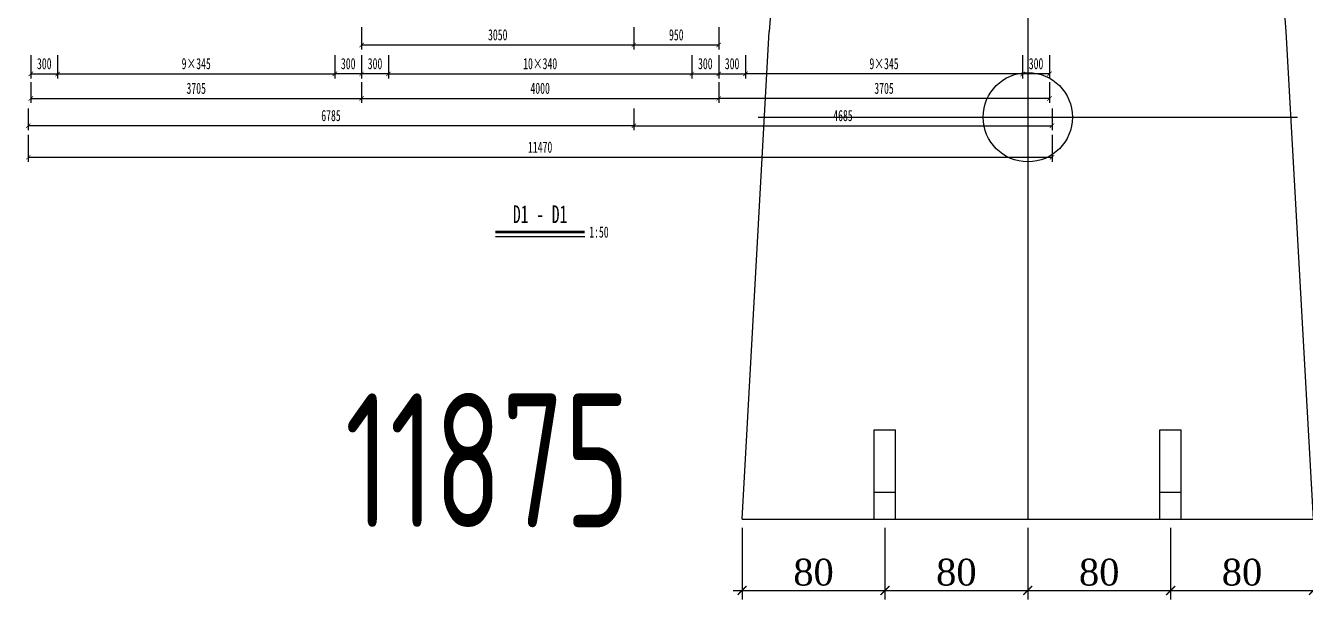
# Model space of a CAD drawing. Extents: x -149716 to 104715, y -26828 to 33500.
# Drawn here: x -8026 to 6310, y -900 to 5526 of the extents above; entities that cross this region are included whole.
import ezdxf
from ezdxf.enums import TextEntityAlignment as Align

# ---------------------------------------------------------------- set-up
doc = ezdxf.new("R2010")
doc.units = 0
doc.header["$LTSCALE"] = 1000
doc.linetypes.add('CENTER', pattern=[50.8, 31.75, -6.35, 6.35, -6.35])
doc.layers.get('0').update_dxf_attribs({"linetype": 'CONTINUOUS'})
doc.layers.get('Defpoints').update_dxf_attribs({"color": 250, "linetype": 'CONTINUOUS'})
doc.layers.add('04', color=4, linetype='CONTINUOUS')
doc.layers.add('07', color=7, linetype='CONTINUOUS')
doc.layers.add('DIM', color=3, linetype='CONTINUOUS', lineweight=0)
doc.styles.add('dd', font='times.ttf')
doc.styles.add('TSSD_Dimension', font='tssdeng.shx', dxfattribs={"width": 0.7, "bigfont": 'hztxt.shx'})
doc.styles.add('仿宋', font='simfang.ttf', dxfattribs={"width": 0.64})
doc.dimstyles.new('1：50', dxfattribs={"dimscale": 50, "dimtxt": 2.5, "dimasz": 1, "dimexe": 1, "dimexo": 0, "dimgap": 1, "dimtad": 1, "dimdec": 1, "dimdsep": 46, "dimtxsty": '仿宋', "dimblk": 'ARCHTICK', "dimcen": 0, "dimclrd": 256, "dimclre": 256, "dimclrt": 256, "dimazin": 2, "dimtfac": 1, "dimtdec": 1, "dimtix": 1, "dimtmove": 2, "dimatfit": 3, "dimfxl": 1, "dimtvp": 0.8, "dimtolj": 1, "dimtzin": 0, "dimlwd": -1, "dimlwe": -1, "dimarcsym": 0})
doc.dimstyles.get("Standard").update_dxf_attribs({"dimtxt": 0.18, "dimasz": 0.18, "dimexe": 0.18, "dimexo": 0.0625, "dimgap": 0.09, "dimtad": 0, "dimtih": 1, "dimtoh": 1, "dimdec": 4, "dimzin": 0, "dimdsep": 46, "dimtxsty": 'Standard', "dimcen": 0.09, "dimadec": 0, "dimazin": 0, "dimtfac": 1, "dimtdec": 4, "dimtofl": 0, "dimtmove": 0, "dimatfit": 3, "dimfxl": 1, "dimtolj": 1, "dimtzin": 0, "dimarcsym": 0})

# ---------------------------------------------------------------- blocks, each defined once
blk = doc.blocks.new('_ArchTick')
at = {"color": 0, "linetype": 'ByBlock', "const_width": 0.15}
blk.add_lwpolyline([(-0.5, -0.5), (0.5, 0.5)], dxfattribs=at)
blk = doc.blocks.new('*D49')
at = {"layer": '04', "transparency": 16777216}
for p, q in [((51623, 132024), (51623, 131765)), ((51923, 132024), (51923, 131765)), ((51623, 131815), (51923, 131815))]:
    blk.add_line(p, q, dxfattribs=at)
at = {"layer": 'Defpoints', "color": 0, "transparency": 16777216}
for p in [(51623, 132024), (51923, 132024), (51923, 131815)]:
    blk.add_point(p, dxfattribs=at)
at = {"layer": '04', "transparency": 16777216, "xscale": 50, "yscale": 50, "zscale": 50, "rotation": 180}
blk.add_blockref('_ArchTick', (51623, 131815), dxfattribs=at)
at = {"layer": '04', "transparency": 16777216, "xscale": 50, "yscale": 50, "zscale": 50}
blk.add_blockref('_ArchTick', (51923, 131815), dxfattribs=at)
at = {"layer": '04', "transparency": 16777216, "insert": (51773, 131929), "char_height": 125, "attachment_point": 5, "style": '仿宋'}
blk.add_mtext('\\A1;300', dxfattribs=at)
blk = doc.blocks.new('*D50')
at = {"layer": '04', "transparency": 16777216}
for p, q in [((55028, 132024), (55028, 131765)), ((55328, 132024), (55328, 131765)), ((55328, 131815), (55028, 131815))]:
    blk.add_line(p, q, dxfattribs=at)
at = {"layer": 'Defpoints', "color": 0, "transparency": 16777216}
for p in [(55028, 132024), (55328, 132024), (55028, 131815)]:
    blk.add_point(p, dxfattribs=at)
at = {"layer": '04', "transparency": 16777216, "xscale": 50, "yscale": 50, "zscale": 50, "rotation": 180}
blk.add_blockref('_ArchTick', (55028, 131815), dxfattribs=at)
at = {"layer": '04', "transparency": 16777216, "xscale": 50, "yscale": 50, "zscale": 50}
blk.add_blockref('_ArchTick', (55328, 131815), dxfattribs=at)
at = {"layer": '04', "transparency": 16777216, "insert": (55178, 131929), "char_height": 125, "attachment_point": 5, "style": '仿宋'}
blk.add_mtext('\\A1;300', dxfattribs=at)
blk = doc.blocks.new('*D51')
at = {"layer": '04', "transparency": 16777216}
for p, q in [((51923, 132024), (51923, 131765)), ((55028, 132024), (55028, 131765)), ((51923, 131815), (55028, 131815))]:
    blk.add_line(p, q, dxfattribs=at)
at = {"layer": 'Defpoints', "color": 0, "transparency": 16777216}
for p in [(51923, 132024), (55028, 132024), (55028, 131815)]:
    blk.add_point(p, dxfattribs=at)
at = {"layer": '04', "transparency": 16777216, "xscale": 50, "yscale": 50, "zscale": 50, "rotation": 180}
blk.add_blockref('_ArchTick', (51923, 131815), dxfattribs=at)
at = {"layer": '04', "transparency": 16777216, "xscale": 50, "yscale": 50, "zscale": 50}
blk.add_blockref('_ArchTick', (55028, 131815), dxfattribs=at)
at = {"layer": '04', "transparency": 16777216, "insert": (53475, 131929), "char_height": 125, "attachment_point": 5, "style": '仿宋'}
blk.add_mtext('\\A1;9×345', dxfattribs=at)
blk = doc.blocks.new('*D52')
at = {"layer": '04', "transparency": 16777216}
for p, q in [((62733, 132024), (62733, 131765)), ((63033, 132024), (63033, 131765)), ((63033, 131815), (62733, 131815))]:
    blk.add_line(p, q, dxfattribs=at)
at = {"layer": 'Defpoints', "color": 0, "transparency": 16777216}
for p in [(62733, 132024), (63033, 132024), (62733, 131815)]:
    blk.add_point(p, dxfattribs=at)
at = {"layer": '04', "transparency": 16777216, "xscale": 50, "yscale": 50, "zscale": 50, "rotation": 180}
blk.add_blockref('_ArchTick', (62733, 131815), dxfattribs=at)
at = {"layer": '04', "transparency": 16777216, "xscale": 50, "yscale": 50, "zscale": 50}
blk.add_blockref('_ArchTick', (63033, 131815), dxfattribs=at)
at = {"layer": '04', "transparency": 16777216, "insert": (62883, 131929), "char_height": 125, "attachment_point": 5, "style": '仿宋'}
blk.add_mtext('\\A1;300', dxfattribs=at)
blk = doc.blocks.new('*D53')
at = {"layer": '04', "transparency": 16777216}
for p, q in [((59328, 132024), (59328, 131765)), ((59628, 132024), (59628, 131765)), ((59328, 131815), (59628, 131815))]:
    blk.add_line(p, q, dxfattribs=at)
at = {"layer": 'Defpoints', "color": 0, "transparency": 16777216}
for p in [(59328, 132024), (59628, 132024), (59628, 131815)]:
    blk.add_point(p, dxfattribs=at)
at = {"layer": '04', "transparency": 16777216, "xscale": 50, "yscale": 50, "zscale": 50, "rotation": 180}
blk.add_blockref('_ArchTick', (59328, 131815), dxfattribs=at)
at = {"layer": '04', "transparency": 16777216, "xscale": 50, "yscale": 50, "zscale": 50}
blk.add_blockref('_ArchTick', (59628, 131815), dxfattribs=at)
at = {"layer": '04', "transparency": 16777216, "insert": (59478, 131929), "char_height": 125, "attachment_point": 5, "style": '仿宋'}
blk.add_mtext('\\A1;300', dxfattribs=at)
blk = doc.blocks.new('*D54')
at = {"layer": '04', "transparency": 16777216}
for p, q in [((59628, 132024), (59628, 131765)), ((62733, 132024), (62733, 131765)), ((62733, 131815), (59628, 131815))]:
    blk.add_line(p, q, dxfattribs=at)
at = {"layer": 'Defpoints', "color": 0, "transparency": 16777216}
for p in [(59628, 132024), (62733, 132024), (59628, 131815)]:
    blk.add_point(p, dxfattribs=at)
at = {"layer": '04', "transparency": 16777216, "xscale": 50, "yscale": 50, "zscale": 50, "rotation": 180}
blk.add_blockref('_ArchTick', (59628, 131815), dxfattribs=at)
at = {"layer": '04', "transparency": 16777216, "xscale": 50, "yscale": 50, "zscale": 50}
blk.add_blockref('_ArchTick', (62733, 131815), dxfattribs=at)
at = {"layer": '04', "transparency": 16777216, "insert": (61180, 131929), "char_height": 125, "attachment_point": 5, "style": '仿宋'}
blk.add_mtext('\\A1;9×345', dxfattribs=at)
blk = doc.blocks.new('*D55')
at = {"layer": '04', "transparency": 16777216}
for p, q in [((59028, 132024), (59028, 131765)), ((59328, 132024), (59328, 131765)), ((59028, 131815), (59328, 131815))]:
    blk.add_line(p, q, dxfattribs=at)
at = {"layer": 'Defpoints', "color": 0, "transparency": 16777216}
for p in [(59028, 132024), (59328, 132024), (59328, 131815)]:
    blk.add_point(p, dxfattribs=at)
at = {"layer": '04', "transparency": 16777216, "xscale": 50, "yscale": 50, "zscale": 50, "rotation": 180}
blk.add_blockref('_ArchTick', (59028, 131815), dxfattribs=at)
at = {"layer": '04', "transparency": 16777216, "xscale": 50, "yscale": 50, "zscale": 50}
blk.add_blockref('_ArchTick', (59328, 131815), dxfattribs=at)
at = {"layer": '04', "transparency": 16777216, "insert": (59178, 131929), "char_height": 125, "attachment_point": 5, "style": '仿宋'}
blk.add_mtext('\\A1;300', dxfattribs=at)
blk = doc.blocks.new('*D56')
at = {"layer": '04', "transparency": 16777216}
for p, q in [((55328, 132024), (55328, 131765)), ((55628, 132024), (55628, 131765)), ((55628, 131815), (55328, 131815))]:
    blk.add_line(p, q, dxfattribs=at)
at = {"layer": 'Defpoints', "color": 0, "transparency": 16777216}
for p in [(55328, 132024), (55628, 132024), (55328, 131815)]:
    blk.add_point(p, dxfattribs=at)
at = {"layer": '04', "transparency": 16777216, "xscale": 50, "yscale": 50, "zscale": 50, "rotation": 180}
blk.add_blockref('_ArchTick', (55328, 131815), dxfattribs=at)
at = {"layer": '04', "transparency": 16777216, "xscale": 50, "yscale": 50, "zscale": 50}
blk.add_blockref('_ArchTick', (55628, 131815), dxfattribs=at)
at = {"layer": '04', "transparency": 16777216, "insert": (55478, 131929), "char_height": 125, "attachment_point": 5, "style": '仿宋'}
blk.add_mtext('\\A1;300', dxfattribs=at)
blk = doc.blocks.new('*D57')
at = {"layer": '04', "transparency": 16777216}
for p, q in [((55628, 132024), (55628, 131765)), ((59028, 132024), (59028, 131765)), ((55628, 131815), (59028, 131815))]:
    blk.add_line(p, q, dxfattribs=at)
at = {"layer": 'Defpoints', "color": 0, "transparency": 16777216}
for p in [(55628, 132024), (59028, 132024), (59028, 131815)]:
    blk.add_point(p, dxfattribs=at)
at = {"layer": '04', "transparency": 16777216, "xscale": 50, "yscale": 50, "zscale": 50, "rotation": 180}
blk.add_blockref('_ArchTick', (55628, 131815), dxfattribs=at)
at = {"layer": '04', "transparency": 16777216, "xscale": 50, "yscale": 50, "zscale": 50}
blk.add_blockref('_ArchTick', (59028, 131815), dxfattribs=at)
at = {"layer": '04', "transparency": 16777216, "insert": (57328, 131929), "char_height": 125, "attachment_point": 5, "style": '仿宋'}
blk.add_mtext('\\A1;10×340', dxfattribs=at)
blk = doc.blocks.new('*D58')
at = {"layer": '04', "transparency": 16777216}
for p, q in [((51623, 131723), (51623, 131490)), ((55328, 131723), (55328, 131490)), ((51623, 131540), (55328, 131540))]:
    blk.add_line(p, q, dxfattribs=at)
at = {"layer": 'Defpoints', "color": 0, "transparency": 16777216}
for p in [(51623, 131723), (55328, 131723), (55328, 131540)]:
    blk.add_point(p, dxfattribs=at)
at = {"layer": '04', "transparency": 16777216, "xscale": 50, "yscale": 50, "zscale": 50, "rotation": 180}
blk.add_blockref('_ArchTick', (51623, 131540), dxfattribs=at)
at = {"layer": '04', "transparency": 16777216, "xscale": 50, "yscale": 50, "zscale": 50}
blk.add_blockref('_ArchTick', (55328, 131540), dxfattribs=at)
at = {"layer": '04', "transparency": 16777216, "insert": (53475, 131653), "char_height": 125, "attachment_point": 5, "style": '仿宋'}
blk.add_mtext('\\A1;3705', dxfattribs=at)
blk = doc.blocks.new('*D59')
at = {"layer": '04', "transparency": 16777216}
for p, q in [((59328, 131723), (59328, 131490)), ((63033, 131723), (63033, 131490)), ((63033, 131540), (59328, 131540))]:
    blk.add_line(p, q, dxfattribs=at)
at = {"layer": 'Defpoints', "color": 0, "transparency": 16777216}
for p in [(59328, 131723), (63033, 131723), (59328, 131540)]:
    blk.add_point(p, dxfattribs=at)
at = {"layer": '04', "transparency": 16777216, "xscale": 50, "yscale": 50, "zscale": 50, "rotation": 180}
blk.add_blockref('_ArchTick', (59328, 131540), dxfattribs=at)
at = {"layer": '04', "transparency": 16777216, "xscale": 50, "yscale": 50, "zscale": 50}
blk.add_blockref('_ArchTick', (63033, 131540), dxfattribs=at)
at = {"layer": '04', "transparency": 16777216, "insert": (61180, 131653), "char_height": 125, "attachment_point": 5, "style": '仿宋'}
blk.add_mtext('\\A1;3705', dxfattribs=at)
blk = doc.blocks.new('*D60')
at = {"layer": '04', "transparency": 16777216}
for p, q in [((55328, 131723), (55328, 131490)), ((59328, 131723), (59328, 131490)), ((55328, 131540), (59328, 131540))]:
    blk.add_line(p, q, dxfattribs=at)
at = {"layer": 'Defpoints', "color": 0, "transparency": 16777216}
for p in [(55328, 131723), (59328, 131723), (59328, 131540)]:
    blk.add_point(p, dxfattribs=at)
at = {"layer": '04', "transparency": 16777216, "xscale": 50, "yscale": 50, "zscale": 50, "rotation": 180}
blk.add_blockref('_ArchTick', (55328, 131540), dxfattribs=at)
at = {"layer": '04', "transparency": 16777216, "xscale": 50, "yscale": 50, "zscale": 50}
blk.add_blockref('_ArchTick', (59328, 131540), dxfattribs=at)
at = {"layer": '04', "transparency": 16777216, "insert": (57328, 131653), "char_height": 125, "attachment_point": 5, "style": '仿宋'}
blk.add_mtext('\\A1;4000', dxfattribs=at)
blk = doc.blocks.new('*D61')
at = {"layer": '04', "transparency": 16777216}
for p, q in [((51593, 131427), (51593, 131185)), ((58378, 131427), (58378, 131185)), ((58378, 131235), (51593, 131235))]:
    blk.add_line(p, q, dxfattribs=at)
at = {"layer": 'Defpoints', "color": 0, "transparency": 16777216}
for p in [(51593, 131427), (58378, 131427), (51593, 131235)]:
    blk.add_point(p, dxfattribs=at)
at = {"layer": '04', "transparency": 16777216, "xscale": 50, "yscale": 50, "zscale": 50, "rotation": 180}
blk.add_blockref('_ArchTick', (51593, 131235), dxfattribs=at)
at = {"layer": '04', "transparency": 16777216, "xscale": 50, "yscale": 50, "zscale": 50}
blk.add_blockref('_ArchTick', (58378, 131235), dxfattribs=at)
at = {"layer": '04', "transparency": 16777216, "insert": (54985, 131348), "char_height": 125, "attachment_point": 5, "style": '仿宋'}
blk.add_mtext('\\A1;6785', dxfattribs=at)
blk = doc.blocks.new('*D62')
at = {"layer": '04', "transparency": 16777216}
for p, q in [((58378, 131427), (58378, 131185)), ((63063, 131427), (63063, 131185)), ((58378, 131235), (63063, 131235))]:
    blk.add_line(p, q, dxfattribs=at)
at = {"layer": 'Defpoints', "color": 0, "transparency": 16777216}
for p in [(58378, 131427), (63063, 131427), (63063, 131235)]:
    blk.add_point(p, dxfattribs=at)
at = {"layer": '04', "transparency": 16777216, "xscale": 50, "yscale": 50, "zscale": 50, "rotation": 180}
blk.add_blockref('_ArchTick', (58378, 131235), dxfattribs=at)
at = {"layer": '04', "transparency": 16777216, "xscale": 50, "yscale": 50, "zscale": 50}
blk.add_blockref('_ArchTick', (63063, 131235), dxfattribs=at)
at = {"layer": '04', "transparency": 16777216, "insert": (60720, 131348), "char_height": 125, "attachment_point": 5, "style": '仿宋'}
blk.add_mtext('\\A1;4685', dxfattribs=at)
blk = doc.blocks.new('*D63')
at = {"layer": '04', "transparency": 16777216}
for p, q in [((51593, 131132), (51593, 130831)), ((63063, 131132), (63063, 130831)), ((51593, 130881), (63063, 130881))]:
    blk.add_line(p, q, dxfattribs=at)
at = {"layer": 'Defpoints', "color": 0, "transparency": 16777216}
for p in [(51593, 131132), (63063, 131132), (63063, 130881)]:
    blk.add_point(p, dxfattribs=at)
at = {"layer": '04', "transparency": 16777216, "xscale": 50, "yscale": 50, "zscale": 50, "rotation": 180}
blk.add_blockref('_ArchTick', (51593, 130881), dxfattribs=at)
at = {"layer": '04', "transparency": 16777216, "xscale": 50, "yscale": 50, "zscale": 50}
blk.add_blockref('_ArchTick', (63063, 130881), dxfattribs=at)
at = {"layer": '04', "transparency": 16777216, "insert": (57328, 130994), "char_height": 125, "attachment_point": 5, "style": '仿宋'}
blk.add_mtext('\\A1;11470', dxfattribs=at)
blk = doc.blocks.new('*D75')
at = {"layer": '04', "transparency": 16777216}
for p, q in [((55328, 132338), (55328, 132089)), ((58378, 132338), (58378, 132089)), ((55328, 132139), (58378, 132139))]:
    blk.add_line(p, q, dxfattribs=at)
at = {"layer": 'Defpoints', "color": 0, "transparency": 16777216}
for p in [(55328, 132338), (58378, 132338), (58378, 132139)]:
    blk.add_point(p, dxfattribs=at)
at = {"layer": '04', "transparency": 16777216, "xscale": 50, "yscale": 50, "zscale": 50, "rotation": 180}
blk.add_blockref('_ArchTick', (55328, 132139), dxfattribs=at)
at = {"layer": '04', "transparency": 16777216, "xscale": 50, "yscale": 50, "zscale": 50}
blk.add_blockref('_ArchTick', (58378, 132139), dxfattribs=at)
at = {"layer": '04', "transparency": 16777216, "insert": (56853, 132252), "char_height": 125, "attachment_point": 5, "style": '仿宋'}
blk.add_mtext('\\A1;3050', dxfattribs=at)
blk = doc.blocks.new('*D76')
at = {"layer": '04', "transparency": 16777216}
for p, q in [((58378, 132338), (58378, 132089)), ((59328, 132338), (59328, 132089)), ((58378, 132139), (59328, 132139))]:
    blk.add_line(p, q, dxfattribs=at)
at = {"layer": 'Defpoints', "color": 0, "transparency": 16777216}
for p in [(58378, 132338), (59328, 132338), (59328, 132139)]:
    blk.add_point(p, dxfattribs=at)
at = {"layer": '04', "transparency": 16777216, "xscale": 50, "yscale": 50, "zscale": 50, "rotation": 180}
blk.add_blockref('_ArchTick', (58378, 132139), dxfattribs=at)
at = {"layer": '04', "transparency": 16777216, "xscale": 50, "yscale": 50, "zscale": 50}
blk.add_blockref('_ArchTick', (59328, 132139), dxfattribs=at)
at = {"layer": '04', "transparency": 16777216, "insert": (58853, 132252), "char_height": 125, "attachment_point": 5, "style": '仿宋'}
blk.add_mtext('\\A1;950', dxfattribs=at)
blk = doc.blocks.new('*D615')
at = {"color": 0, "lineweight": -2, "transparency": 16777216}
for p, q in [((0, -100), (0, -900)), ((1600, -100), (1600, -900)), ((-100, -800), (1700, -800))]:
    blk.add_line(p, q, dxfattribs=at)
at = {"layer": 'Defpoints', "color": 0, "transparency": 16777216}
for p in [(0, 0), (1600, 0), (1600, -800)]:
    blk.add_point(p, dxfattribs=at)
at = {"color": 0, "lineweight": -2, "transparency": 16777216, "xscale": 100, "yscale": 100, "zscale": 100, "rotation": 180}
blk.add_blockref('_ArchTick', (0, -800), dxfattribs=at)
at = {"color": 0, "lineweight": -2, "transparency": 16777216, "xscale": 100, "yscale": 100, "zscale": 100}
blk.add_blockref('_ArchTick', (1600, -800), dxfattribs=at)
at = {"color": 0, "transparency": 16777216, "insert": (800, -597), "char_height": 300, "attachment_point": 5, "style": 'dd'}
blk.add_mtext('\\A1;80', dxfattribs=at)
blk = doc.blocks.new('*D616')
at = {"color": 0, "lineweight": -2, "transparency": 16777216}
for p, q in [((1600, -100), (1600, -900)), ((3200, -100), (3200, -900)), ((1500, -800), (3300, -800))]:
    blk.add_line(p, q, dxfattribs=at)
at = {"layer": 'Defpoints', "color": 0, "transparency": 16777216}
for p in [(1600, 0), (3200, 0), (3200, -800)]:
    blk.add_point(p, dxfattribs=at)
at = {"color": 0, "lineweight": -2, "transparency": 16777216, "xscale": 100, "yscale": 100, "zscale": 100, "rotation": 180}
blk.add_blockref('_ArchTick', (1600, -800), dxfattribs=at)
at = {"color": 0, "lineweight": -2, "transparency": 16777216, "xscale": 100, "yscale": 100, "zscale": 100}
blk.add_blockref('_ArchTick', (3200, -800), dxfattribs=at)
at = {"color": 0, "transparency": 16777216, "insert": (2400, -597), "char_height": 300, "attachment_point": 5, "style": 'dd'}
blk.add_mtext('\\A1;80', dxfattribs=at)
blk = doc.blocks.new('*D617')
at = {"color": 0, "lineweight": -2, "transparency": 16777216}
for p, q in [((3200, -100), (3200, -900)), ((4800, -100), (4800, -900)), ((3100, -800), (4900, -800))]:
    blk.add_line(p, q, dxfattribs=at)
at = {"layer": 'Defpoints', "color": 0, "transparency": 16777216}
for p in [(3200, 0), (4800, 0), (4800, -800)]:
    blk.add_point(p, dxfattribs=at)
at = {"color": 0, "lineweight": -2, "transparency": 16777216, "xscale": 100, "yscale": 100, "zscale": 100, "rotation": 180}
blk.add_blockref('_ArchTick', (3200, -800), dxfattribs=at)
at = {"color": 0, "lineweight": -2, "transparency": 16777216, "xscale": 100, "yscale": 100, "zscale": 100}
blk.add_blockref('_ArchTick', (4800, -800), dxfattribs=at)
at = {"color": 0, "transparency": 16777216, "insert": (4000, -597), "char_height": 300, "attachment_point": 5, "style": 'dd'}
blk.add_mtext('\\A1;80', dxfattribs=at)
blk = doc.blocks.new('*D618')
at = {"color": 0, "lineweight": -2, "transparency": 16777216}
for p, q in [((4800, -100), (4800, -900)), ((6400, -100), (6400, -900)), ((4700, -800), (6500, -800))]:
    blk.add_line(p, q, dxfattribs=at)
at = {"layer": 'Defpoints', "color": 0, "transparency": 16777216}
for p in [(4800, 0), (6400, 0), (6400, -800)]:
    blk.add_point(p, dxfattribs=at)
at = {"color": 0, "lineweight": -2, "transparency": 16777216, "xscale": 100, "yscale": 100, "zscale": 100, "rotation": 180}
blk.add_blockref('_ArchTick', (4800, -800), dxfattribs=at)
at = {"color": 0, "lineweight": -2, "transparency": 16777216, "xscale": 100, "yscale": 100, "zscale": 100}
blk.add_blockref('_ArchTick', (6400, -800), dxfattribs=at)
at = {"color": 0, "transparency": 16777216, "insert": (5600, -597), "char_height": 300, "attachment_point": 5, "style": 'dd'}
blk.add_mtext('\\A1;80', dxfattribs=at)
blk = doc.blocks.new('A$C2AD75E5C')
at = {"layer": '07'}
blk.add_line((7945.11, 39.85), (8945.11, 39.85), dxfattribs=at)
at = {"layer": '07', "const_width": 30}
blk.add_lwpolyline([(7945.11, 89.85), (8945.11, 89.85)], dxfattribs=at)
at = {"layer": '07', "style": '仿宋', "width": 0.64}
blk.add_text('D1 - D1', height=200, dxfattribs=at).set_placement((8445.11, 289.85), align=Align.MIDDLE)
blk.add_text('1:50', height=125, dxfattribs=at).set_placement((8995.11, 89.85), align=Align.MIDDLE_LEFT)
at = {"layer": '04'}
for p1, p2, distance, picture, middle in [((6445.11, 2384.14), (9495.11, 2384.14), -199.22, '*D75', (7970.11, 2298.14)), ((9495.11, 2384.14), (10445.11, 2384.14), -199.22, '*D76', (9970.11, 2298.14)), ((2740.11, 2070.3), (3040.11, 2070.3), -208.87, '*D49', (2890.11, 1974.65)), ((6445.11, 2070.3), (6145.11, 2070.3), 208.87, '*D50', (6295.11, 1974.65)), ((6745.11, 2070.3), (6445.11, 2070.3), 208.87, '*D56', (6595.11, 1974.65)), ((10145.11, 2070.3), (10445.11, 2070.3), -208.87, '*D55', (10295.11, 1974.65)), ((10445.11, 2070.3), (10745.11, 2070.3), -208.87, '*D53', (10595.11, 1974.65)), ((14150.11, 2070.3), (13850.11, 2070.3), 208.87, '*D52', (14000.11, 1974.65)), ((2740.11, 1768.8), (6445.11, 1768.8), -182.9, '*D58', (4592.61, 1699.12)), ((6445.11, 1768.8), (10445.11, 1768.8), -182.9, '*D60', (8445.11, 1699.12)), ((14150.11, 1768.8), (10445.11, 1768.8), 182.9, '*D59', (12297.61, 1699.12)), ((9495.11, 1472.67), (2710.11, 1472.67), 191.55, '*D61', (6102.61, 1394.33)), ((9495.11, 1472.67), (14180.11, 1472.67), -191.55, '*D62', (11837.61, 1394.33)), ((2710.11, 1177.8), (14180.11, 1177.8), -250.93, '*D63', (8445.11, 1040.09))]:
    dim = blk.add_aligned_dim(p1=p1, p2=p2, distance=distance, dimstyle='1：50', dxfattribs=at)
    dim.commit()
    dim.dimension.update_dxf_attribs({"geometry": picture, "text_midpoint": middle, "insert": (-48882.52, -129954.01)})
for p1, p2, distance, text, picture, middle in [((3040.11, 2070.3), (6145.11, 2070.3), -208.87, '9×345', '*D51', (4592.61, 1974.65)), ((6745.11, 2070.3), (10145.11, 2070.3), -208.87, '10×340', '*D57', (8445.11, 1974.65)), ((13850.11, 2070.3), (10745.11, 2070.3), 208.87, '9×345', '*D54', (12297.61, 1974.65))]:
    dim = blk.add_aligned_dim(p1=p1, p2=p2, distance=distance, text=text, dimstyle='1：50', dxfattribs=at)
    dim.commit()
    dim.dimension.update_dxf_attribs({"geometry": picture, "text_midpoint": middle, "insert": (-48882.52, -129954.01)})

msp = doc.modelspace()

# ---------------------------------------------------------------- linework, layer by layer
at = {"linetype": 'CENTER', "ltscale": 5}
for p, q in [((3200, 8200), (3200, 0)), ((180, 4500), (6220, 4500))]:
    msp.add_line(p, q, dxfattribs=at)
for p, q in [((0, 0), (304.49685, 5461.43586)), ((6400, 0), (6095.50315, 5461.43586)), ((1480, 0), (1480, 1000)), ((1480, 1000), (1720, 1000)), ((1720, 0), (1720, 1000)), ((4680, 0), (4680, 1000)), ((4680, 1000), (4920, 1000)), ((4920, 0), (4920, 1000)), ((1480, 300), (1720, 300)), ((4680, 300), (4920, 300)), ((0, 0), (6400, 0))]:
    msp.add_line(p, q)
msp.add_circle((3200, 4500), 500)
msp.add_arc((3200, 5300), 2900, 3.191164621, 176.808835379)

# ---------------------------------------------------------------- block references
msp.add_blockref('A$C2AD75E5C', (-10707.8401, 3123.95279))

# ---------------------------------------------------------------- texts
at = {"layer": 'DIM', "color": 7, "style": 'TSSD_Dimension', "width": 0.7}
msp.add_text('11875', height=1500, dxfattribs=at).set_placement((-4449.35425, -92.58382))

# ---------------------------------------------------------------- dimensions: what is measured, and where the dimension line sits
for p1, p2, picture, middle in [((0, 0), (1600, 0), '*D615', (800, -597.40447)), ((1600, 0), (3200, 0), '*D616', (2400, -597.40447)), ((3200, 0), (4800, 0), '*D617', (4000, -597.40447)), ((4800, 0), (6400, 0), '*D618', (5600, -597.40447))]:
    dim = msp.add_aligned_dim(p1=p1, p2=p2, distance=-800, text='80', dimstyle='Standard', override={"dimtxt": 300, "dimasz": 100, "dimexe": 100, "dimexo": 100, "dimgap": 50, "dimtad": 1, "dimjust": 0, "dimtih": 0, "dimtxsty": 'dd', "dimblk1": 'ArchTick', "dimblk2": 'ArchTick', "dimsah": 1, "dimdle": 100})
    dim.commit()
    dim.dimension.update_dxf_attribs({"geometry": picture, "text_midpoint": middle})

doc.saveas('drawing.dxf')
